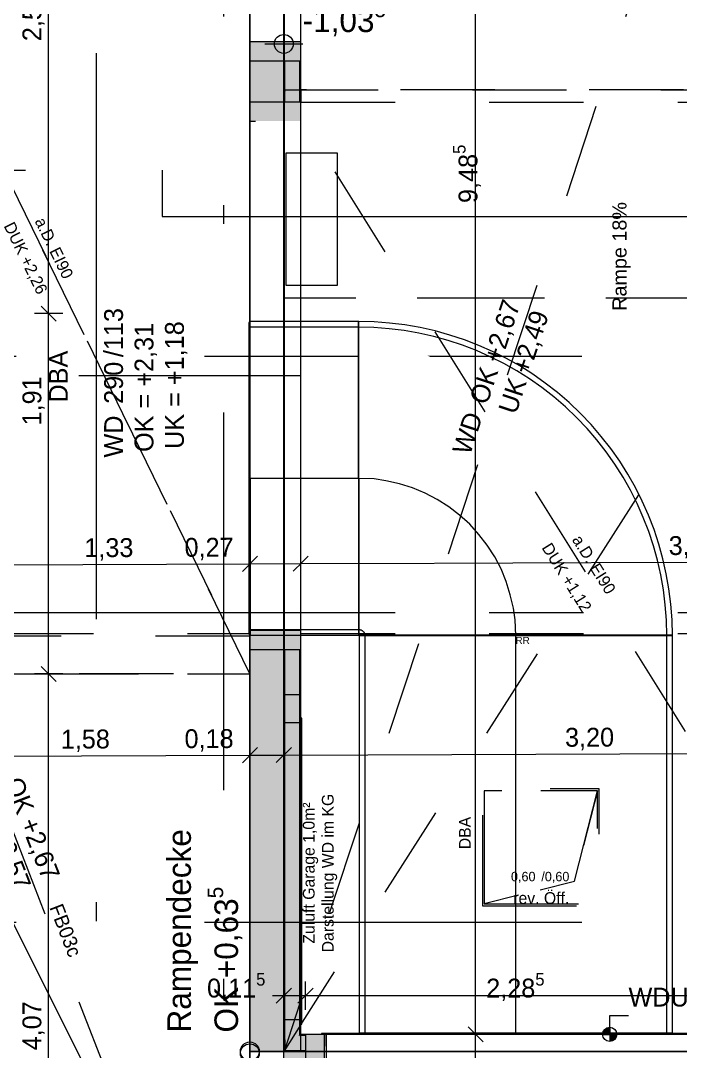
# Model space of a CAD drawing. Header units: metres. Extents: x -3.9 to 83, y -38 to 6.2.
# Drawn here: x 13.92 to 17.42, y -12.69 to -7.22 of the extents above; entities that cross this region are included whole.
import ezdxf

# ---------------------------------------------------------------- set-up
doc = ezdxf.new("R2010")
doc.units = ezdxf.units.M
doc.header["$MEASUREMENT"] = 0
doc.set_wipeout_variables(frame=1)
for name, pattern in [('Achse', [0.004, 0.002, -0.001, 0, -0.001]), ('Schnittlinie', [0.006, 0.003, -0.0015, 0, -0.0015]), ('Untersicht', [0.001, 0.0005, -0.0005]), ('Untersicht 1_1', [0.075, 0.025, -0.05]), ('Wipeout_Contour', [1, 0, -1])]:
    doc.linetypes.add(name, pattern=pattern)
for name, color, linetype in [('0._EG PP_2_000 Achsraster', 7, 'Continuous'), ('0._EG PP_2_110 Wand Aussen', 7, 'Continuous'), ('0._EG PP_2_210 Decke', 7, 'Continuous'), ('0._EG PP_2_220 Bodenaufbau', 7, 'Continuous'), ('0._EG PP_2_230 Decke abgehaengt', 7, 'Continuous'), ('0._EG PP_2_240 Unterdämmung', 7, 'Continuous'), ('0._EG PP_2_270 Deckendurchbruchsymbol', 7, 'Continuous'), ('0._EG PP_2_420 Rampe', 7, 'Continuous'), ('0._EG PP_2_520 Fixeinbauten', 7, 'Continuous'), ('0._EG PP_2_611 Entwässerung', 7, 'Continuous'), ('0._EG PP_2_851 Marker Schnitt', 7, 'Continuous'), ('0._EG PP_2_915 Allgemein Beschriftung.x', 7, 'Continuous'), ('0._EG PP_2_950 Polierplan Bemaßung', 7, 'Continuous'), ('0._EG PP_2_970 Brandschutz', 7, 'Continuous')]:
    doc.layers.add(name, color=color, linetype=linetype)
doc.styles.add('ERSTELLTER_STIL_2', font='')
doc.styles.add('ERSTELLTER_STIL_6', font='arial.ttf')
doc.styles.get('ERSTELLTER_STIL_2').set_extended_font_data('Eurostile')

msp = doc.modelspace()

# ---------------------------------------------------------------- hatches: boundary and pattern name
at = {"layer": '0._EG PP_2_950 Polierplan Bemaßung', "linetype": 'Continuous', "lineweight": 13, "true_color": 0xff6400}
for points in [[(17.0483, -12.595), (17.0483, -12.5575), (17.034, -12.5604), (17.0218, -12.5685), (17.0137, -12.5806), (17.0108, -12.595)], [(17.0483, -12.595), (17.0483, -12.6325), (17.0627, -12.6296), (17.0749, -12.6215), (17.083, -12.6094), (17.0858, -12.595)]]:
    msp.add_hatch(color=30, dxfattribs=at).paths.add_polyline_path(points)

# ---------------------------------------------------------------- linework, layer by layer
at = {"layer": '0._EG PP_2_000 Achsraster', "color": 5, "linetype": 'Achse', "lineweight": 0, "ltscale": 1000}
msp.add_line((15, 3), (15, -36), dxfattribs=at)
at = {"layer": '0._EG PP_2_110 Wand Aussen', "color": 16, "linetype": 'Continuous', "lineweight": 13, "ltscale": 1000, "true_color": 0x7e0000, "flags": 128}
for points in [[(15.14, -6.385), (15.14, -7.435)], [(15.14, -7.655), (15.14, -10.555)]]:
    msp.add_lwpolyline(points, dxfattribs=at)
at = {"layer": '0._EG PP_2_110 Wand Aussen', "color": 7, "linetype": 'Continuous', "lineweight": 18, "ltscale": 1000, "flags": 128}
for points in [[(15.14, -7.435), (15.14, -7.655)], [(15.14, -10.555), (15.14, -12.685)], [(15.14, -12.685), (15.14, -12.865)]]:
    msp.add_lwpolyline(points, dxfattribs=at)
at = {"layer": '0._EG PP_2_210 Decke', "color": 7, "linetype": 'Continuous', "lineweight": 13, "ltscale": 1000, "true_color": 0xf4f4f4, "flags": 128}
msp.add_lwpolyline([(0.1444, -3.915), (0.1845, -14.87), (15.32, -14.87), (15.32, -6.225), (10.905, -6.225), (10.905, -6.065), (8.925, -6.065), (8.925, -4.045), (8.745, -4.045), (8.745, -3.915), (5.625, -3.915), (0.8144, -3.915)], close=True, dxfattribs=at)
at = {"layer": '0._EG PP_2_220 Bodenaufbau', "color": 7, "linetype": 'Continuous', "lineweight": 13, "ltscale": 1000, "true_color": 0xf4f4f4, "flags": 128}
msp.add_lwpolyline([(6.835, -8.775), (8.54, -8.775), (8.54, -7.555), (8.34, -7.555), (8.34, -7.435), (12.805, -7.435), (12.805, -8.775), (13.56, -8.775), (13.56, -14.755), (15.14, -14.755), (15.14, -3.11), (13.385, -3.11), (13.385, -6.225), (10.905, -6.225), (10.905, -6.045), (8.975, -6.045), (8.975, -6.225), (6.835, -6.225)], close=True, dxfattribs=at)
at = {"layer": '0._EG PP_2_230 Decke abgehaengt', "color": 8, "linetype": 'Untersicht', "lineweight": 13, "ltscale": 1000}
msp.add_line((12.96, -6.225), (15.14, -10.685), dxfattribs=at)
at = {"layer": '0._EG PP_2_230 Decke abgehaengt', "color": 8, "linetype": 'Untersicht', "lineweight": 13, "ltscale": 1000, "flags": 128}
for points in [[(12.96, -8.775), (13.81, -8.775), (13.81, -10.685), (15.14, -10.685), (15.14, -6.125), (13.635, -6.125), (13.635, -6.225), (12.96, -6.225)], [(13.56, -14.7), (15.14, -14.7), (15.14, -10.685), (13.56, -10.685)], [(16.3729, -11.9138), (16.9929, -11.9138), (16.9929, -11.2938), (16.3729, -11.2938)], [(16.3829, -11.9038), (16.9829, -11.9038), (16.9829, -11.3038), (16.3829, -11.3038)]]:
    msp.add_lwpolyline(points, close=True, dxfattribs=at)
for points in [[(15.14, -10.485), (13.81, -10.485)], [(15.14, -10.51), (15.14, -10.485)], [(15.14, -10.535), (15.14, -10.51)], [(15.14, -10.585), (15.14, -10.535)], [(15.14, -10.685), (15.14, -10.585)], [(13.81, -10.685), (15.14, -10.685)]]:
    msp.add_lwpolyline(points, dxfattribs=at)
at = {"layer": '0._EG PP_2_240 Unterdämmung', "color": 30, "linetype": 'Untersicht', "lineweight": 13, "ltscale": 1000, "true_color": 0xff6400, "flags": 128}
msp.add_lwpolyline([(15.535, -12.865), (17.619, -12.865), (17.619, -12.595), (15.535, -12.595)], close=True, dxfattribs=at)
at = {"layer": '0._EG PP_2_270 Deckendurchbruchsymbol', "color": 7, "linetype": 'Untersicht', "lineweight": 13, "ltscale": 1000, "flags": 128}
for points in [[(16.8617, -11.7826), (16.9829, -11.3038), (16.3829, -11.3038), (16.3829, -11.9038)], [(16.3829, -11.9038), (16.9829, -11.9038), (16.9829, -11.3038), (16.8617, -11.7826)]]:
    msp.add_lwpolyline(points, close=True, dxfattribs=at)
at = {"layer": '0._EG PP_2_420 Rampe', "color": 8, "linetype": 'Continuous', "lineweight": 13, "ltscale": 1000, "flags": 128}
msp.add_lwpolyline([(14.4762, -20.4274), (15.14, -17.3627), (15.14, -12.685)], dxfattribs=at)
at = {"layer": '0._EG PP_2_520 Fixeinbauten', "color": 7, "linetype": 'Continuous', "lineweight": 13, "ltscale": 1000, "flags": 128}
for points in [[(15.14, -8.8228), (15.135, -8.8228), (15.135, -10.4748), (15.14, -10.4748)], [(17.634, -12.592), (17.634, -12.59), (15.52, -12.59), (15.52, -12.592)], [(15.545, -13.065), (17.609, -13.065), (17.609, -12.592), (15.545, -12.592)]]:
    msp.add_lwpolyline(points, close=True, dxfattribs=at)
at = {"layer": '0._EG PP_2_611 Entwässerung', "color": 171, "linetype": 'Untersicht', "lineweight": 13, "ltscale": 1000, "true_color": 0x6c6cff, "flags": 128}
for points in [[(13.81, -10.36), (15.14, -10.36)], [(15.14, -10.47), (15.14, -10.36)], [(13.81, -10.47), (15.14, -10.47)]]:
    msp.add_lwpolyline(points, dxfattribs=at)
at = {"layer": '0._EG PP_2_851 Marker Schnitt', "color": 7, "linetype": 'Schnittlinie', "lineweight": 13, "ltscale": 1000}
for p, q in [((14.325, 4.805), (14.325, -35.645)), ((-2.85, -8.015), (14.6743, -8.015)), ((14.6743, -8.015), (14.6743, -8.2598))]:
    msp.add_line(p, q, dxfattribs=at)
at = {"layer": '0._EG PP_2_950 Polierplan Bemaßung', "color": 8, "linetype": 'Untersicht', "lineweight": 13, "ltscale": 1000}
msp.add_line((15.14, -10.685), (12.96, -6.225), dxfattribs=at)
at = {"layer": '0._EG PP_2_950 Polierplan Bemaßung', "color": 6, "linetype": 'Continuous', "lineweight": 13, "ltscale": 1000, "true_color": 0xfb02fe}
for p, q in [((14.0725, -8.775), (14.0725, -6.225)), ((14.0325, -8.735), (14.1125, -8.815)), ((14.1475, -8.775), (13.9975, -8.775)), ((14.0725, -10.685), (14.0725, -8.775)), ((15.1403, -10.1763), (15.1397, -10.0263)), ((13.8098, -10.1062), (15.14, -10.1013)), ((15.1798, -10.0612), (15.1001, -10.1415)), ((14.0325, -10.645), (14.1125, -10.725)), ((14.1475, -10.685), (13.9975, -10.685)), ((14.0725, -14.755), (14.0725, -10.685)), ((16.2972, -12.555), (16.3772, -12.635)), ((16.4122, -12.595), (16.2622, -12.595)), ((16.3372, -13.065), (16.3372, -12.595))]:
    msp.add_line(p, q, dxfattribs=at)
at = {"layer": '0._EG PP_2_950 Polierplan Bemaßung', "color": 7, "linetype": 'Continuous', "lineweight": 13, "ltscale": 1000}
for p, q in [((15.14, -9.105), (14.2323, -9.105)), ((15.14, -12.785), (15.14, -12.585)), ((15.14, -12.595), (15.14, -12.795))]:
    msp.add_line(p, q, dxfattribs=at)
at = {"layer": '0._EG PP_2_950 Polierplan Bemaßung', "color": 30, "linetype": 'Untersicht', "lineweight": 13, "ltscale": 1000, "true_color": 0xff6400}
msp.add_line((15.14, -14.755), (13.56, -10.685), dxfattribs=at)
at = {"layer": '0._EG PP_2_950 Polierplan Bemaßung', "color": 76, "linetype": 'Continuous', "lineweight": 13, "ltscale": 1000, "true_color": 0x3f7f02}
for p, q in [((15.1799, -11.0751), (15.1002, -11.1554)), ((15.1403, -11.1903), (15.1398, -11.0403)), ((13.5601, -11.1211), (15.14, -11.1153))]:
    msp.add_line(p, q, dxfattribs=at)
at = {"layer": '0._EG PP_2_950 Polierplan Bemaßung', "color": 30, "linetype": 'Continuous', "lineweight": 13, "ltscale": 1000, "true_color": 0xff6400}
for p, q in [((17.0483, -12.595), (17.0483, -12.495)), ((17.0483, -12.495), (17.1483, -12.495)), ((17.0483, -12.5575), (17.0483, -12.6325)), ((17.0108, -12.595), (17.0858, -12.595))]:
    msp.add_line(p, q, dxfattribs=at)
msp.add_circle((17.0483, -12.595), 0.0375, dxfattribs=at)
at = {"layer": '0._EG PP_2_950 Polierplan Bemaßung', "color": 7, "linetype": 'Continuous', "lineweight": 13, "ltscale": 1000}
for centre in [(15.14, -12.685), (15.14, -12.695)]:
    msp.add_circle(centre, 0.05, dxfattribs=at)
at = {"layer": '0._EG PP_2_970 Brandschutz', "color": 8, "linetype": 'Untersicht 1_1', "lineweight": 13, "ltscale": 1000}
for p, q in [((15.1403, -8.8478), (15.1417, -10.4498)), ((15.719, -10.4803), (15.719, -12.5903)), ((17.351, -10.4813), (15.749, -10.4813)), ((16.55, -12.5903), (16.55, -10.4803)), ((17.381, -12.5903), (17.381, -10.4803)), ((17.351, -12.5893), (15.749, -12.5893))]:
    msp.add_line(p, q, dxfattribs=at)
at = {"layer": '0._EG PP_2_970 Brandschutz', "color": 8, "linetype": 'Untersicht 1_1', "lineweight": 13, "ltscale": 1000, "flags": 128}
msp.add_lwpolyline([(15.749, -12.5893), (15.719, -12.5893), (15.719, -12.5903), (17.381, -12.5903), (17.381, -12.5893), (17.351, -12.5893), (17.351, -10.4813), (17.381, -10.4813), (17.381, -10.4803), (15.719, -10.4803), (15.719, -10.4813), (15.749, -10.4813)], close=True, dxfattribs=at)

# ---------------------------------------------------------------- texts
at = {"layer": '0._EG PP_2_270 Deckendurchbruchsymbol', "color": 1, "linetype": 'Continuous', "lineweight": 0, "insert": (16.6826, -11.7981), "char_height": 0.05, "attachment_point": 8, "style": 'ERSTELLTER_STIL_2'}
msp.add_mtext('\\A1;{\\pqc;\\pt0;\\fEurostile|b0|i0|c0|p0;\\W1.000000; 0,60\\fEurostile|b0|i0|c0|p0;\\W1.000000;\\A1{\\H.66x;\\S^  ;}\\fEurostile|b0|i0|c0|p0;\\W1.000000; /0,60\\fEurostile|b0|i0|c0|p0;\\W1.000000;\\A1{\\H.66x;\\S^  ;}\\fEurostile|b0|i0|c0|p0;\\W1.000000;\\fEurostile|b0|i0|c0|p0;\\W1.000000;\\A1{\\H.66x;\\S^  ;}}', dxfattribs=at)
at = {"layer": '0._EG PP_2_915 Allgemein Beschriftung.x', "color": 7, "linetype": 'Continuous', "lineweight": 13, "insert": (17.1603, -8.7604), "char_height": 0.075, "attachment_point": 7, "rotation": 90, "style": 'ERSTELLTER_STIL_6'}
msp.add_mtext('\\A1;{\\pql;\\fHelvetica|b0|i0|c0|p0;\\W1.000000;Rampe 18%}', dxfattribs=at)
at = {"layer": '0._EG PP_2_915 Allgemein Beschriftung.x', "color": 16, "linetype": 'Continuous', "lineweight": 13, "true_color": 0x7e0000, "insert": (16.3115, -11.6138), "char_height": 0.0625, "attachment_point": 7, "rotation": 90, "style": 'ERSTELLTER_STIL_2'}
msp.add_mtext('\\A1;{\\pql;\\fEurostile|b0|i0|c0|p0;\\W1.000000;DBA}', dxfattribs=at)
at = {"layer": '0._EG PP_2_915 Allgemein Beschriftung.x', "color": 30, "linetype": 'Continuous', "lineweight": 13, "true_color": 0xff6400, "insert": (14.0747, -11.9223), "char_height": 0.075, "attachment_point": 7, "rotation": 291.2165, "style": 'ERSTELLTER_STIL_2'}
msp.add_mtext('\\A1;{\\pql;\\fEurostile|b0|i0|c0|p0;\\W1.000000;FB03c}', dxfattribs=at)
at = {"layer": '0._EG PP_2_950 Polierplan Bemaßung', "color": 6, "linetype": 'Continuous', "lineweight": 13, "true_color": 0xfb02fe, "char_height": 0.1, "width": 0.306373, "attachment_point": 7, "style": 'ERSTELLTER_STIL_2'}
for s, insert, rotation in [('\\A1;{\\pql;\\fEurostile|b0|i0|c0|p0;\\W1.000000;2,55}', (14.0525, -7.3314), 90), ('\\A1;{\\pql;\\fEurostile|b0|i0|c0|p0;\\W1.000000;1,91}', (14.0525, -9.3679), 90), ('\\A1;{\\pql;\\fEurostile|b0|i0|c0|p0;\\W1.000000;1,33}', (14.2622, -10.0845), 0.2101), ('\\A1;{\\pql;\\fEurostile|b0|i0|c0|p0;\\W1.000000;0,27}', (14.7936, -10.0826), 0.2101), ('\\A1;{\\pql;\\fEurostile|b0|i0|c0|p0;\\W1.000000;4,07}', (14.0525, -12.6797), 90)]:
    msp.add_mtext(s, dxfattribs=dict(at, insert=insert, rotation=rotation))
at = {"layer": '0._EG PP_2_950 Polierplan Bemaßung', "color": 6, "linetype": 'Continuous', "lineweight": 13, "true_color": 0xfb02fe, "insert": (16.3761, -8.1892), "char_height": 0.1, "attachment_point": 7, "rotation": 90, "style": 'ERSTELLTER_STIL_2'}
msp.add_mtext('\\A1;{\\pql;\\fEurostile|b0|i0|c0|p0;\\W1.000000;9,48\\fEurostile|b0|i0|c0|p0;\\W1.000000;\\A1{\\H.66x;\\S5^  ;}}', dxfattribs=at)
at = {"layer": '0._EG PP_2_950 Polierplan Bemaßung', "color": 7, "linetype": 'Continuous', "lineweight": 13, "style": 'ERSTELLTER_STIL_2'}
for s, insert, char_height, attachment_point, rotation, line_spacing_factor in [('\\A1;{\\pql;\\fEurostile|b0|i0|c0|p0;\\W1.000000;\\fEurostile|b0|i0|c0|p0;\\W1.000000;\\fEurostile|b0|i0|c0|p0;\\W1.000000;\\fEurostile|b0|i0|c0|p0;\\W1.000000;\\A1{\\H.66x;\\S^  ;}\\fEurostile|b0|i0|c0|p0;\\W1.000000;\\fEurostile|b0|i0|c0|p0;\\W1.000000;\\P\\pql;\\fEurostile|b0|i0|c0|p0;\\W1.000000;DUK \\fEurostile|b0|i0|c0|p0;\\W1.000000;+\\fEurostile|b0|i0|c0|p0;\\W1.000000;2,26\\fEurostile|b0|i0|c0|p0;\\W1.000000;\\A1{\\H.66x;\\S^  ;}\\fEurostile|b0|i0|c0|p0;\\W1.000000;\\fEurostile|b0|i0|c0|p0;\\W1.000000;}', (13.9467, -8.2542), 0.0625, 4, 296.0489, 1.264547), ('\\A1;{\\pqc;\\fEurostile|b0|i0|c0|p0;\\W1.000000;WD\\fEurostile|b0|i0|c0|p0;\\W1.000000;\\A1{\\H.66x;\\S^  ;}\\fEurostile|b0|i0|c0|p0;\\W1.000000; 290\\fEurostile|b0|i0|c0|p0;\\W1.000000;\\A1{\\H.66x;\\S^  ;}\\fEurostile|b0|i0|c0|p0;\\W1.000000;/113\\fEurostile|b0|i0|c0|p0;\\W1.000000;\\A1{\\H.66x;\\S^  ;}\\fEurostile|b0|i0|c0|p0;\\W1.000000;\\fEurostile|b0|i0|c0|p0;\\W1.000000;\\A1{\\H.66x;\\S^  ;}\\fEurostile|b0|i0|c0|p0;\\W1.000000;\\A1{\\H.66x;\\S^  ;}\\P\\pqc;\\fEurostile|b0|i0|c0|p0;\\W1.000000;OK = +2,31\\fEurostile|b0|i0|c0|p0;\\W1.000000;\\A1{\\H.66x;\\S^  ;}\\fEurostile|b0|i0|c0|p0;\\W1.000000;\\fEurostile|b0|i0|c0|p0;\\W1.000000;\\A1{\\H.66x;\\S^  ;}\\fEurostile|b0|i0|c0|p0;\\W1.000000;\\fEurostile|b0|i0|c0|p0;\\W1.000000;\\A1{\\H.66x;\\S^  ;}\\fEurostile|b0|i0|c0|p0;\\W1.000000;\\fEurostile|b0|i0|c0|p0;\\W1.000000;\\A1{\\H.66x;\\S^  ;}\\fEurostile|b0|i0|c0|p0;\\W1.000000;\\A1{\\H.66x;\\S^  ;}\\P\\pqc;\\fEurostile|b0|i0|c0|p0;\\W1.000000;UK = +1,18\\fEurostile|b0|i0|c0|p0;\\W1.000000;\\A1{\\H.66x;\\S^  ;}\\fEurostile|b0|i0|c0|p0;\\W1.000000;\\fEurostile|b0|i0|c0|p0;\\W1.000000;\\A1{\\H.66x;\\S^  ;}\\fEurostile|b0|i0|c0|p0;\\W1.000000;\\fEurostile|b0|i0|c0|p0;\\W1.000000;\\A1{\\H.66x;\\S^  ;}\\fEurostile|b0|i0|c0|p0;\\W1.000000;\\fEurostile|b0|i0|c0|p0;\\W1.000000;\\A1{\\H.66x;\\S^  ;}}', (14.5931, -9.105), 0.1, 5, 90, 0.968384)]:
    msp.add_mtext(s, dxfattribs=dict(at, insert=insert, char_height=char_height, attachment_point=attachment_point, rotation=rotation, line_spacing_factor=line_spacing_factor))
for s, insert, char_height, attachment_point, rotation in [('\\A1;{\\pql;\\fEurostile|b0|i0|c0|p0;\\W1.000000;a.D. EI90}', (13.9966, -8.285), 0.0625, 7, 296.0489), ('\\A1;{\\pql;\\pt0;\\fEurostile|b0|i0|c0|p0;\\W1.000000;DBA\\fEurostile|b0|i0|c0|p0;\\W1.000000;\\A1{\\H.66x;\\S^  ;}\\fEurostile|b0|i0|c0|p0;\\W1.000000;\\fEurostile|b0|i0|c0|p0;\\W1.000000;\\A1{\\H.66x;\\S^  ;}}', (14.1385, -9.2465), 0.1, 4, 90), ('\\A1;{\\pql;\\fEurostile|b0|i0|c0|p0;\\W1.000000;OK +0,63\\fEurostile|b0|i0|c0|p0;\\W1.000000;\\A1{\\H.66x;\\S5^  ;}}', (15.1137, -12.585), 0.125, 7, 90)]:
    msp.add_mtext(s, dxfattribs=dict(at, insert=insert, char_height=char_height, attachment_point=attachment_point, rotation=rotation))
at = {"layer": '0._EG PP_2_950 Polierplan Bemaßung', "color": 76, "linetype": 'Continuous', "lineweight": 13, "true_color": 0x3f7f02, "char_height": 0.1, "width": 0.306373, "attachment_point": 7, "rotation": 0.2101, "style": 'ERSTELLTER_STIL_2'}
for s, insert in [('\\A1;{\\pql;\\fEurostile|b0|i0|c0|p0;\\W1.000000;1,58}', (14.1374, -11.099)), ('\\A1;{\\pql;\\fEurostile|b0|i0|c0|p0;\\W1.000000;0,18}', (14.7936, -11.0966)), ('\\A1;{\\pql;\\fEurostile|b0|i0|c0|p0;\\W1.000000;3,20}', (16.8117, -11.0892))]:
    msp.add_mtext(s, dxfattribs=dict(at, insert=insert))
at = {"layer": '0._EG PP_2_950 Polierplan Bemaßung', "color": 30, "linetype": 'Continuous', "lineweight": 13, "true_color": 0xff6400, "insert": (13.7943, -11.2731), "char_height": 0.1, "attachment_point": 4, "rotation": 291.2165, "line_spacing_factor": 0.968161, "style": 'ERSTELLTER_STIL_2'}
msp.add_mtext('\\A1;{\\pql;\\fEurostile|b0|i0|c0|p0;\\W1.000000;OK \\fEurostile|b0|i0|c0|p0;\\W1.000000;+\\fEurostile|b0|i0|c0|p0;\\W1.000000;2,67\\fEurostile|b0|i0|c0|p0;\\W1.000000;\\A1{\\H.66x;\\S^  ;}\\fEurostile|b0|i0|c0|p0;\\W1.000000;\\fEurostile|b0|i0|c0|p0;\\W1.000000;\\P\\pql;\\fEurostile|b0|i0|c0|p0;\\W1.000000;UK \\fEurostile|b0|i0|c0|p0;\\W1.000000;+\\fEurostile|b0|i0|c0|p0;\\W1.000000;2,57\\fEurostile|b0|i0|c0|p0;\\W1.000000;\\A1{\\H.66x;\\S^  ;}\\fEurostile|b0|i0|c0|p0;\\W1.000000;\\fEurostile|b0|i0|c0|p0;\\W1.000000;}', dxfattribs=at)
at = {"layer": '0._EG PP_2_950 Polierplan Bemaßung', "color": 7, "linetype": 'Continuous', "lineweight": 13, "insert": (14.865, -12.585), "char_height": 0.125, "width": 1.102021, "attachment_point": 7, "rotation": 90, "style": 'ERSTELLTER_STIL_2'}
msp.add_mtext('\\A1;{\\pql;\\fEurostile|b0|i0|c0|p0;\\W1.000000;Rampendecke}', dxfattribs=at)
at = {"layer": '0._EG PP_2_950 Polierplan Bemaßung', "color": 7, "linetype": 'Continuous', "lineweight": 13, "insert": (16.537, -11.9045), "char_height": 0.0625, "attachment_point": 7, "style": 'ERSTELLTER_STIL_2'}
msp.add_mtext('\\A1;{\\pql;\\fEurostile|b0|i0|c0|p0;\\W1.000000;rev. Öff.}', dxfattribs=at)
at = {"layer": '0._EG PP_2_950 Polierplan Bemaßung', "color": 76, "linetype": 'Continuous', "lineweight": 13, "true_color": 0x3f7f02, "char_height": 0.1, "attachment_point": 7, "style": 'ERSTELLTER_STIL_2'}
for s, insert in [('\\A1;{\\pql;\\fEurostile|b0|i0|c0|p0;\\W1.000000;0,11\\fEurostile|b0|i0|c0|p0;\\W1.000000;\\A1{\\H.66x;\\S5^  ;}}', (14.9129, -12.4287)), ('\\A1;{\\pql;\\fEurostile|b0|i0|c0|p0;\\W1.000000;2,28\\fEurostile|b0|i0|c0|p0;\\W1.000000;\\A1{\\H.66x;\\S5^  ;}}', (16.3935, -12.4287))]:
    msp.add_mtext(s, dxfattribs=dict(at, insert=insert))
at = {"layer": '0._EG PP_2_950 Polierplan Bemaßung', "color": 30, "linetype": 'Continuous', "lineweight": 13, "true_color": 0xff6400, "insert": (17.1483, -12.466), "char_height": 0.1, "attachment_point": 7, "style": 'ERSTELLTER_STIL_2'}
msp.add_mtext('\\A1;{\\pql;\\fEurostile|b0|i0|c0|p0;\\W1.000000;WD\\fEurostile|b0|i0|c0|p0;\\W1.000000;UK \\fEurostile|b0|i0|c0|p0;\\W1.000000;0,33}', dxfattribs=at)

# ---------------------------------------------------------------- wipeouts: each hides what was drawn before it
at = {"color": 254, "linetype": 'Wipeout_Contour', "lineweight": 0, "ltscale": 71.587741}
msp.add_wipeout([(15.41, -12.685), (15.41, -3.11), (15.405, -3.11), (15.405, -12.685)], dxfattribs=at).dxf.layer = '0._EG PP_2_110 Wand Aussen'

# ---------------------------------------------------------------- next in the draw order: hatches: boundary and pattern name
at = {"layer": '0._EG PP_2_240 Unterdämmung', "linetype": 'Continuous', "lineweight": 13, "true_color": 0xff6400}
msp.add_hatch(color=30, dxfattribs=at).paths.add_polyline_path([(15.435, -12.865), (15.535, -12.865), (15.535, -12.595), (15.435, -12.595)])

# ---------------------------------------------------------------- next in the draw order: linework, layer by layer
at = {"layer": '0._EG PP_2_110 Wand Aussen', "color": 16, "linetype": 'Continuous', "lineweight": 13, "ltscale": 1000, "true_color": 0x7e0000, "flags": 128}
msp.add_lwpolyline([(17.719, -12.685), (15.435, -12.685)], dxfattribs=at)
at = {"layer": '0._EG PP_2_110 Wand Aussen', "color": 7, "linetype": 'Continuous', "lineweight": 18, "ltscale": 1000, "flags": 128}
msp.add_lwpolyline([(15.435, -12.685), (15.435, -12.865)], dxfattribs=at)
at = {"layer": '0._EG PP_2_240 Unterdämmung', "color": 30, "linetype": 'Untersicht', "lineweight": 13, "ltscale": 1000, "true_color": 0xff6400, "flags": 128}
msp.add_lwpolyline([(15.435, -12.865), (15.535, -12.865), (15.535, -12.595), (15.435, -12.595)], close=True, dxfattribs=at)
at = {"layer": '0._EG PP_2_240 Unterdämmung', "color": 16, "linetype": 'Continuous', "lineweight": 13, "ltscale": 1000, "true_color": 0x7e0000, "flags": 128}
for points in [[(17.719, -12.595), (15.435, -12.595)], [(15.435, -12.685), (17.719, -12.685)]]:
    msp.add_lwpolyline(points, dxfattribs=at)
at = {"layer": '0._EG PP_2_240 Unterdämmung', "color": 7, "linetype": 'Continuous', "lineweight": 13, "ltscale": 1000, "flags": 128}
for points in [[(15.435, -12.595), (15.435, -12.6)], [(15.435, -12.6), (15.435, -12.68)], [(15.435, -12.68), (15.435, -12.685)]]:
    msp.add_lwpolyline(points, dxfattribs=at)
at = {"layer": '0._EG PP_2_950 Polierplan Bemaßung', "color": 76, "linetype": 'Continuous', "lineweight": 13, "ltscale": 1000, "true_color": 0x3f7f02}
for p, q in [((15.435, -12.4647), (15.435, -12.3147)), ((15.435, -12.3897), (17.719, -12.3897))]:
    msp.add_line(p, q, dxfattribs=at)

# ---------------------------------------------------------------- next in the draw order: wipeouts: each hides what was drawn before it
at = {"color": 254, "linetype": 'Wipeout_Contour', "lineweight": 0, "ltscale": 71.291661}
msp.add_wipeout([(15.32, -3.11), (15.32, -12.685), (15.325, -12.685), (15.325, -3.11)], dxfattribs=at).dxf.layer = '0._EG PP_2_110 Wand Aussen'

# ---------------------------------------------------------------- next in the draw order: wipeouts: each hides what was drawn before it
at = {"color": 254, "linetype": 'Wipeout_Contour', "lineweight": 0, "ltscale": 71.441081}
msp.add_wipeout([(15.405, -12.685), (15.405, -3.11), (15.325, -3.11), (15.325, -12.685)], dxfattribs=at).dxf.layer = '0._EG PP_2_110 Wand Aussen'

# ---------------------------------------------------------------- next in the draw order: hatches: boundary and pattern name
at = {"layer": '0._EG PP_2_110 Wand Aussen', "linetype": 'Continuous', "lineweight": 13, "true_color": 0x3f7f02}
for points in [[(15.14, -7.655), (15.32, -7.655), (15.32, -7.435), (15.14, -7.435)], [(15.14, -12.685), (15.32, -12.625), (15.32, -10.555), (15.14, -10.555)], [(15.155, -12.68), (15.32, -12.68), (15.32, -12.625)], [(15.14, -12.685), (15.32, -12.685), (15.32, -12.68), (15.155, -12.68)], [(15.32, -12.685), (15.32, -12.865), (15.435, -12.865), (15.435, -12.685)]]:
    msp.add_hatch(color=76, dxfattribs=at).paths.add_polyline_path(points)
at = {"layer": '0._EG PP_2_110 Wand Aussen', "linetype": 'Continuous', "lineweight": 0, "true_color": 0x373737}
for points in [[(15.325, -7.435), (15.32, -7.435), (15.32, -7.655), (15.325, -7.655)], [(15.32, -12.625), (15.325, -12.6233), (15.325, -10.555), (15.32, -10.555)], [(15.32, -12.625), (15.32, -12.68), (15.325, -12.68), (15.325, -12.6233)], [(15.32, -12.68), (15.32, -12.685), (15.325, -12.685), (15.325, -12.68)]]:
    msp.add_hatch(color=250, dxfattribs=at).paths.add_polyline_path(points)
at = {"layer": '0._EG PP_2_110 Wand Aussen', "linetype": 'Continuous', "lineweight": 13, "true_color": 0xff6400}
for points in [[(15.325, -7.655), (15.405, -7.655), (15.405, -7.435), (15.325, -7.435)], [(15.325, -12.6), (15.395, -12.6), (15.405, -12.5967), (15.405, -10.555), (15.325, -10.555)], [(15.325, -12.6233), (15.325, -12.68), (15.405, -12.68), (15.405, -12.6), (15.395, -12.6)], [(15.325, -12.6233), (15.395, -12.6), (15.325, -12.6)], [(15.395, -12.6), (15.405, -12.6), (15.405, -12.5967)]]:
    msp.add_hatch(color=30, dxfattribs=at).paths.add_polyline_path(points)
at = {"layer": '0._EG PP_2_240 Unterdämmung', "linetype": 'Continuous', "lineweight": 13, "true_color": 0xff6400}
for points in [[(15.41, -7.435), (15.41, -7.335), (15.14, -7.335), (15.14, -7.435)], [(15.41, -7.755), (15.41, -7.655), (15.14, -7.655), (15.14, -7.755)], [(15.41, -10.555), (15.41, -10.455), (15.14, -10.455), (15.14, -10.555)], [(15.405, -12.6), (15.405, -12.68), (15.435, -12.68), (15.435, -12.6)]]:
    msp.add_hatch(color=30, dxfattribs=at).paths.add_polyline_path(points)
at = {"layer": '0._EG PP_2_240 Unterdämmung', "linetype": 'Continuous', "lineweight": 0, "true_color": 0x373737}
msp.add_hatch(color=250, dxfattribs=at).paths.add_polyline_path([(15.325, -12.68), (15.325, -12.685), (15.435, -12.685), (15.435, -12.68)])

# ---------------------------------------------------------------- next in the draw order: linework, layer by layer
at = {"layer": '0._EG PP_2_000 Achsraster', "color": 5, "linetype": 'Achse', "lineweight": 0, "ltscale": 1000}
for p, q in [((-1.5, -9), (21, -9)), ((-1.5, -12), (21, -12))]:
    msp.add_line(p, q, dxfattribs=at)
at = {"layer": '0._EG PP_2_110 Wand Aussen', "color": 7, "linetype": 'Continuous', "lineweight": 18, "ltscale": 1000}
for p, q in [((15.32, -7.655), (15.32, -7.435)), ((15.32, -12.625), (15.32, -10.555))]:
    msp.add_line(p, q, dxfattribs=at)
at = {"layer": '0._EG PP_2_110 Wand Aussen', "color": 7, "linetype": 'Continuous', "lineweight": 13, "ltscale": 1000}
for p, q in [((15.325, -7.655), (15.325, -7.435)), ((15.405, -7.655), (15.405, -7.435)), ((15.325, -12.6233), (15.325, -10.555)), ((15.405, -12.5967), (15.405, -10.555))]:
    msp.add_line(p, q, dxfattribs=at)
at = {"layer": '0._EG PP_2_110 Wand Aussen', "color": 7, "linetype": 'Continuous', "lineweight": 18, "ltscale": 1000, "flags": 128}
for points in [[(15.32, -4.505), (15.32, -10.795)], [(15.41, -10.795), (15.41, -4.505)], [(15.14, -7.435), (15.32, -7.435)], [(15.32, -7.655), (15.14, -7.655)], [(15.14, -10.555), (15.32, -10.555)], [(15.32, -10.795), (15.32, -12.685)], [(15.41, -12.685), (15.41, -10.795)], [(15.435, -12.685), (15.14, -12.685)], [(15.32, -12.685), (15.325, -12.685), (15.405, -12.685), (15.41, -12.685)]]:
    msp.add_lwpolyline(points, dxfattribs=at)
at = {"layer": '0._EG PP_2_110 Wand Aussen', "color": 16, "linetype": 'Continuous', "lineweight": 13, "ltscale": 1000, "true_color": 0x7e0000, "flags": 128}
for points in [[(15.41, -7.435), (15.41, -6.385)], [(15.41, -10.555), (15.41, -7.655)]]:
    msp.add_lwpolyline(points, dxfattribs=at)
at = {"layer": '0._EG PP_2_110 Wand Aussen', "color": 7, "linetype": 'Continuous', "lineweight": 13, "ltscale": 1000, "flags": 128}
for points in [[(15.32, -7.435), (15.325, -7.435)], [(15.325, -7.435), (15.405, -7.435)], [(15.405, -7.435), (15.41, -7.435)], [(15.41, -7.655), (15.41, -7.435)], [(15.325, -7.655), (15.32, -7.655)], [(15.405, -7.655), (15.325, -7.655)], [(15.41, -7.655), (15.405, -7.655)], [(15.32, -10.555), (15.325, -10.555)], [(15.325, -10.555), (15.405, -10.555)], [(15.405, -10.555), (15.41, -10.555)], [(15.41, -12.595), (15.41, -10.555)]]:
    msp.add_lwpolyline(points, dxfattribs=at)
at = {"layer": '0._EG PP_2_110 Wand Aussen', "color": 16, "linetype": 'Untersicht', "lineweight": 13, "ltscale": 1000, "true_color": 0x7e0000, "flags": 128}
msp.add_lwpolyline([(15.41, -10.795), (15.405, -10.795), (15.325, -10.795), (15.32, -10.795)], dxfattribs=at)
at = {"layer": '0._EG PP_2_230 Decke abgehaengt', "color": 8, "linetype": 'Untersicht', "lineweight": 13, "ltscale": 1000, "flags": 128}
for points in [[(15.32, -8.693), (15.32, -7.59)], [(15.32, -7.59), (18.531, -7.59)], [(18.4397, -7.59), (15.41, -7.59)], [(15.41, -7.59), (15.41, -7.655)], [(15.41, -7.655), (18.4395, -7.655)], [(18.5273, -8.693), (15.32, -8.693)]]:
    msp.add_lwpolyline(points, dxfattribs=at)
msp.add_lwpolyline([(15.32, -8.693), (15.32, -12.685), (18.5127, -12.685), (18.526, -8.693)], close=True, dxfattribs=at)
msp.add_lwpolyline([(15.32, -8.693), (15.32, -12.685), (18.5127, -12.685), (18.526, -8.693)], close=True, dxfattribs=at)
at = {"layer": '0._EG PP_2_240 Unterdämmung', "color": 7, "linetype": 'Continuous', "lineweight": 13, "ltscale": 1000}
for p, q in [((15.405, -12.6), (15.405, -12.5967)), ((15.405, -12.6), (15.41, -12.6)), ((15.405, -12.6), (15.41, -12.6)), ((15.435, -12.6), (15.41, -12.6)), ((15.325, -12.6233), (15.325, -12.68)), ((15.325, -12.68), (15.405, -12.68)), ((15.325, -12.68), (15.405, -12.68)), ((15.405, -12.68), (15.435, -12.68))]:
    msp.add_line(p, q, dxfattribs=at)
at = {"layer": '0._EG PP_2_240 Unterdämmung', "color": 7, "linetype": 'Continuous', "lineweight": 18, "ltscale": 1000}
for p, q in [((15.32, -12.625), (15.32, -12.68)), ((15.32, -12.68), (15.32, -12.685))]:
    msp.add_line(p, q, dxfattribs=at)
at = {"layer": '0._EG PP_2_240 Unterdämmung', "color": 30, "linetype": 'Untersicht', "lineweight": 13, "ltscale": 1000, "true_color": 0xff6400, "flags": 128}
for points in [[(15.32, -2.93), (15.32, -12.685), (18.5127, -12.685), (18.5453, -2.93)], [(15.41, -7.435), (15.41, -7.335), (15.14, -7.335), (15.14, -7.435)], [(15.41, -7.755), (15.41, -7.655), (15.14, -7.655), (15.14, -7.755)], [(15.41, -10.455), (15.41, -7.755), (15.14, -7.755), (15.14, -10.455)], [(15.41, -10.555), (15.41, -10.455), (15.14, -10.455), (15.14, -10.555)]]:
    msp.add_lwpolyline(points, close=True, dxfattribs=at)
at = {"layer": '0._EG PP_2_240 Unterdämmung', "color": 7, "linetype": 'Continuous', "lineweight": 13, "ltscale": 1000, "flags": 128}
for points in [[(15.435, -12.595), (15.41, -12.595)], [(15.32, -12.685), (15.325, -12.685)]]:
    msp.add_lwpolyline(points, dxfattribs=at)
at = {"layer": '0._EG PP_2_240 Unterdämmung', "color": 7, "linetype": 'Continuous', "lineweight": 18, "ltscale": 1000, "flags": 128}
for points in [[(15.14, -12.685), (15.32, -12.685)], [(15.325, -12.685), (15.435, -12.685)]]:
    msp.add_lwpolyline(points, dxfattribs=at)
at = {"layer": '0._EG PP_2_420 Rampe', "color": 7, "linetype": 'Continuous', "lineweight": 13, "ltscale": 1000, "flags": 128}
msp.add_lwpolyline([(15.1396, -18.215), (15.32, -17.3819), (15.32, -6.2773)], dxfattribs=at)
at = {"layer": '0._EG PP_2_420 Rampe', "color": 8, "linetype": 'Continuous', "lineweight": 13, "ltscale": 1000, "flags": 128}
msp.add_lwpolyline([(15.14, -12.685), (18.5127, -12.685)], dxfattribs=at)
at = {"layer": '0._EG PP_2_520 Fixeinbauten', "color": 5, "linetype": 'Continuous', "lineweight": 13, "ltscale": 1000, "flags": 128}
msp.add_lwpolyline([(15.605, -7.925), (15.33, -7.925), (15.33, -8.625), (15.605, -8.625)], close=True, dxfattribs=at)
at = {"layer": '0._EG PP_2_520 Fixeinbauten', "color": 7, "linetype": 'Continuous', "lineweight": 13, "ltscale": 1000, "flags": 128}
for points in [[(15.14, -8.8478), (15.14, -10.4498), (15.32, -10.4498), (15.32, -8.8478)], [(15.41, -12.541), (15.415, -12.541), (15.415, -10.919), (15.41, -10.919)], [(15.41, -12.516), (15.41, -10.944), (15.32, -10.944), (15.32, -12.516)]]:
    msp.add_lwpolyline(points, close=True, dxfattribs=at)
at = {"layer": '0._EG PP_2_611 Entwässerung', "color": 171, "linetype": 'Untersicht', "lineweight": 13, "ltscale": 1000, "true_color": 0x6c6cff, "flags": 128}
msp.add_lwpolyline([(15.41, -10.47), (15.41, -10.36)], dxfattribs=at)
at = {"layer": '0._EG PP_2_851 Marker Schnitt', "color": 7, "linetype": 'Schnittlinie', "lineweight": 13, "ltscale": 1000}
msp.add_line((14.6743, -8.2598), (19.85, -8.2598), dxfattribs=at)
at = {"layer": '0._EG PP_2_950 Polierplan Bemaßung', "color": 76, "linetype": 'Continuous', "lineweight": 13, "ltscale": 1000, "true_color": 0x3f7f02}
for p, q in [((10.905, -6.065), (15.32, -14.87)), ((15.3599, -11.0745), (15.2802, -11.1548)), ((15.3203, -11.1896), (15.3198, -11.0396)), ((15.14, -11.1153), (15.3201, -11.1146)), ((15.3201, -11.1146), (18.5181, -11.1029)), ((15.32, -12.4647), (15.32, -12.3147)), ((15.26, -12.3897), (15.32, -12.3897)), ((15.36, -12.3497), (15.28, -12.4297)), ((15.32, -12.3897), (15.435, -12.3897)), ((15.475, -12.3497), (15.395, -12.4297))]:
    msp.add_line(p, q, dxfattribs=at)
at = {"layer": '0._EG PP_2_950 Polierplan Bemaßung', "color": 7, "linetype": 'Continuous', "lineweight": 13, "ltscale": 1000}
for p, q in [((15.32, -7.446), (15.32, -7.246)), ((15.22, -7.346), (15.42, -7.346)), ((15.41, -9.105), (15.14, -9.105))]:
    msp.add_line(p, q, dxfattribs=at)
at = {"layer": '0._EG PP_2_950 Polierplan Bemaßung', "color": 6, "linetype": 'Continuous', "lineweight": 13, "ltscale": 1000, "true_color": 0xfb02fe}
for p, q in [((15.4103, -10.1753), (15.4098, -10.0253)), ((15.14, -10.1013), (15.41, -10.1003)), ((15.4499, -10.0602), (15.3702, -10.1405))]:
    msp.add_line(p, q, dxfattribs=at)
at = {"layer": '0._EG PP_2_950 Polierplan Bemaßung', "color": 7, "linetype": 'Continuous', "lineweight": 13, "ltscale": 1000}
msp.add_circle((15.32, -7.346), 0.05, dxfattribs=at)

# ---------------------------------------------------------------- next in the draw order: texts
at = {"layer": '0._EG PP_2_915 Allgemein Beschriftung.x', "color": 16, "linetype": 'Continuous', "lineweight": 13, "true_color": 0x7e0000, "insert": (15.4211, -11.74), "char_height": 0.0625, "attachment_point": 2, "rotation": 90, "line_spacing_factor": 0.968043, "style": 'ERSTELLTER_STIL_2'}
msp.add_mtext('\\A1;{\\pqc;\\fEurostile|b0|i0|c0|p0;\\W1.000000;Zuluft Garage 1,0m²\\P\\pqc;\\fEurostile|b0|i0|c0|p0;\\W1.000000;Darstellung WD im KG}', dxfattribs=at)
at = {"layer": '0._EG PP_2_950 Polierplan Bemaßung', "color": 7, "linetype": 'Continuous', "lineweight": 13, "insert": (15.42, -7.3197), "char_height": 0.125, "attachment_point": 7, "style": 'ERSTELLTER_STIL_2'}
msp.add_mtext('\\A1;{\\pql;\\fEurostile|b0|i0|c0|p0;\\W1.000000;-1,03\\fEurostile|b0|i0|c0|p0;\\W1.000000;\\A1{\\H.66x;\\S5^  ;}}', dxfattribs=at)

# ---------------------------------------------------------------- next in the draw order: wipeouts: each hides what was drawn before it
at = {"color": 254, "linetype": 'Wipeout_Contour', "lineweight": 0, "ltscale": 193.596512}
msp.add_wipeout([(17.351, -10.4803), (17.351, -10.4803), (16.8722, -9.3251), (15.7166, -8.8473), (15.7166, -8.8473), (15.7179, -10.4493), (15.7179, -10.4493), (15.7399, -10.4584), (15.749, -10.4803), (15.749, -10.4803)], dxfattribs=at).dxf.layer = '0._EG PP_2_970 Brandschutz'

# ---------------------------------------------------------------- next in the draw order: linework, layer by layer
at = {"layer": '0._EG PP_2_970 Brandschutz', "color": 8, "linetype": 'Untersicht 1_1', "lineweight": 13, "ltscale": 1000, "flags": 128}
msp.add_lwpolyline([(17.351, -10.4803, 0.414456), (15.7166, -8.8473), (15.7179, -10.4493, -0.414456), (15.749, -10.4803)], format="xyb", close=True, dxfattribs=at)

# ---------------------------------------------------------------- next in the draw order: texts
at = {"layer": '0._EG PP_2_950 Polierplan Bemaßung', "color": 30, "linetype": 'Continuous', "lineweight": 13, "true_color": 0xff6400, "insert": (16.4407, -9.2773), "char_height": 0.1, "attachment_point": 4, "rotation": 71.7048, "line_spacing_factor": 0.968161, "style": 'ERSTELLTER_STIL_2'}
msp.add_mtext('\\A1;{\\pql;\\fEurostile|b0|i0|c0|p0;\\W1.000000;OK \\fEurostile|b0|i0|c0|p0;\\W1.000000;+\\fEurostile|b0|i0|c0|p0;\\W1.000000;2,67\\fEurostile|b0|i0|c0|p0;\\W1.000000;\\A1{\\H.66x;\\S^  ;}\\fEurostile|b0|i0|c0|p0;\\W1.000000;\\fEurostile|b0|i0|c0|p0;\\W1.000000;\\P\\pql;\\fEurostile|b0|i0|c0|p0;\\W1.000000;UK \\fEurostile|b0|i0|c0|p0;\\W1.000000;+\\fEurostile|b0|i0|c0|p0;\\W1.000000;2,49\\fEurostile|b0|i0|c0|p0;\\W1.000000;\\A1{\\H.66x;\\S^  ;}\\fEurostile|b0|i0|c0|p0;\\W1.000000;\\fEurostile|b0|i0|c0|p0;\\W1.000000;}', dxfattribs=at)
at = {"layer": '0._EG PP_2_950 Polierplan Bemaßung', "color": 30, "linetype": 'Continuous', "lineweight": 13, "true_color": 0xff6400, "insert": (16.3664, -9.5501), "char_height": 0.1, "attachment_point": 4, "rotation": 71.7048, "style": 'ERSTELLTER_STIL_2'}
msp.add_mtext('\\A1;{\\pql;\\fEurostile|b0|i0|c0|p0;\\W1.000000;\\fEurostile|b0|i0|c0|p0;\\W1.000000;\\fEurostile|b0|i0|c0|p0;\\W1.000000;WD\\fEurostile|b0|i0|c0|p0;\\W1.000000;\\A1{\\H.66x;\\S^  ;}\\fEurostile|b0|i0|c0|p0;\\W1.000000;\\fEurostile|b0|i0|c0|p0;\\W1.000000;\\P\\pql;\\fEurostile|b0|i0|c0|p0;\\W1.000000;\\fEurostile|b0|i0|c0|p0;\\W1.000000;\\fEurostile|b0|i0|c0|p0;\\W1.000000;\\fEurostile|b0|i0|c0|p0;\\W1.000000;\\A1{\\H.66x;\\S^  ;}\\fEurostile|b0|i0|c0|p0;\\W1.000000;\\fEurostile|b0|i0|c0|p0;\\W1.000000;}', dxfattribs=at)
at = {"layer": '0._EG PP_2_950 Polierplan Bemaßung', "color": 7, "linetype": 'Continuous', "lineweight": 13, "insert": (16.7926, -9.9486), "char_height": 0.0625, "attachment_point": 4, "rotation": 302.0732, "line_spacing_factor": 1.264547, "style": 'ERSTELLTER_STIL_2'}
msp.add_mtext('\\A1;{\\pql;\\fEurostile|b0|i0|c0|p0;\\W1.000000;\\fEurostile|b0|i0|c0|p0;\\W1.000000;\\fEurostile|b0|i0|c0|p0;\\W1.000000;\\fEurostile|b0|i0|c0|p0;\\W1.000000;\\A1{\\H.66x;\\S^  ;}\\fEurostile|b0|i0|c0|p0;\\W1.000000;\\fEurostile|b0|i0|c0|p0;\\W1.000000;\\P\\pql;\\fEurostile|b0|i0|c0|p0;\\W1.000000;DUK \\fEurostile|b0|i0|c0|p0;\\W1.000000;+\\fEurostile|b0|i0|c0|p0;\\W1.000000;1,12\\fEurostile|b0|i0|c0|p0;\\W1.000000;\\A1{\\H.66x;\\S^  ;}\\fEurostile|b0|i0|c0|p0;\\W1.000000;\\fEurostile|b0|i0|c0|p0;\\W1.000000;}', dxfattribs=at)
at = {"layer": '0._EG PP_2_950 Polierplan Bemaßung', "color": 7, "linetype": 'Continuous', "lineweight": 13, "insert": (16.8455, -9.974), "char_height": 0.0625, "attachment_point": 7, "rotation": 302.0732, "style": 'ERSTELLTER_STIL_2'}
msp.add_mtext('\\A1;{\\pql;\\fEurostile|b0|i0|c0|p0;\\W1.000000;a.D. EI90}', dxfattribs=at)
at = {"layer": '0._EG PP_2_950 Polierplan Bemaßung', "color": 6, "linetype": 'Continuous', "lineweight": 13, "true_color": 0xfb02fe, "insert": (17.3615, -10.0732), "char_height": 0.1, "width": 0.306373, "attachment_point": 7, "rotation": 0.2101, "style": 'ERSTELLTER_STIL_2'}
msp.add_mtext('\\A1;{\\pql;\\fEurostile|b0|i0|c0|p0;\\W1.000000;3,11}', dxfattribs=at)

# ---------------------------------------------------------------- next in the draw order: wipeouts: each hides what was drawn before it
at = {"color": 254, "linetype": 'Wipeout_Contour', "lineweight": 0, "ltscale": 78.439995}
msp.add_wipeout([(17.381, -10.4803), (17.381, -10.4793), (15.719, -10.4793), (15.719, -10.4803)], dxfattribs=at).dxf.layer = '0._EG PP_2_970 Brandschutz'

# ---------------------------------------------------------------- next in the draw order: linework, layer by layer
at = {"layer": '0._EG PP_2_950 Polierplan Bemaßung', "color": 6, "linetype": 'Continuous', "lineweight": 13, "ltscale": 1000, "true_color": 0xfb02fe}
msp.add_line((16.3372, -12.595), (16.3372, -3.11), dxfattribs=at)
at = {"layer": '0._EG PP_2_970 Brandschutz', "color": 8, "linetype": 'Untersicht 1_1', "lineweight": 13, "ltscale": 1000, "flags": 128}
msp.add_lwpolyline([(17.381, -10.4803), (17.381, -10.4793), (15.719, -10.4793), (15.719, -10.4803)], close=True, dxfattribs=at)

# ---------------------------------------------------------------- next in the draw order: texts
at = {"layer": '0._EG PP_2_611 Entwässerung', "color": 171, "linetype": 'Continuous', "lineweight": 13, "true_color": 0x6c6cff, "insert": (16.5486, -10.4884), "char_height": 0.0375, "attachment_point": 1, "style": 'ERSTELLTER_STIL_6'}
msp.add_mtext('\\A1;{\\pql;\\fHelvetica|b0|i0|c0|p0;\\W1.000000;RR}', dxfattribs=at)

# ---------------------------------------------------------------- next in the draw order: wipeouts: each hides what was drawn before it
at = {"color": 254, "linetype": 'Wipeout_Contour', "lineweight": 0, "ltscale": 73.879981}
msp.add_wipeout([(15.718, -10.4793), (15.719, -10.4793), (15.7176, -8.8173), (15.7166, -8.8173)], dxfattribs=at).dxf.layer = '0._EG PP_2_970 Brandschutz'

# ---------------------------------------------------------------- next in the draw order: linework, layer by layer
at = {"layer": '0._EG PP_2_230 Decke abgehaengt', "color": 8, "linetype": 'Untersicht', "lineweight": 13, "ltscale": 1000}
msp.add_line((15.32, -12.685), (18.5305, -7.655), dxfattribs=at)
at = {"layer": '0._EG PP_2_611 Entwässerung', "color": 14, "linetype": 'Achse', "lineweight": 13, "ltscale": 1000, "true_color": 0xa80000}
msp.add_line((13.76, -10.36), (18.485, -10.36), dxfattribs=at)
at = {"layer": '0._EG PP_2_611 Entwässerung', "color": 171, "linetype": 'Untersicht', "lineweight": 13, "ltscale": 1000, "true_color": 0x6c6cff, "flags": 128}
for points in [[(15.41, -10.36), (18.4305, -10.36)], [(15.41, -10.47), (18.375, -10.47)]]:
    msp.add_lwpolyline(points, dxfattribs=at)
at = {"layer": '0._EG PP_2_950 Polierplan Bemaßung', "color": 30, "linetype": 'Untersicht', "lineweight": 13, "ltscale": 1000, "true_color": 0xff6400}
msp.add_line((18.5453, -2.93), (15.32, -12.685), dxfattribs=at)
at = {"layer": '0._EG PP_2_950 Polierplan Bemaßung', "color": 8, "linetype": 'Untersicht', "lineweight": 13, "ltscale": 1000}
msp.add_line((18.5127, -12.685), (15.32, -7.59), dxfattribs=at)
at = {"layer": '0._EG PP_2_950 Polierplan Bemaßung', "color": 6, "linetype": 'Continuous', "lineweight": 13, "ltscale": 1000, "true_color": 0xfb02fe}
msp.add_line((15.41, -10.1003), (18.5212, -10.0889), dxfattribs=at)
at = {"layer": '0._EG PP_2_970 Brandschutz', "color": 8, "linetype": 'Untersicht 1_1', "lineweight": 13, "ltscale": 1000}
for p, q in [((15.7166, -8.8173), (15.1393, -8.8178)), ((15.7156, -8.8473), (15.7169, -10.4493)), ((15.7166, -8.8173), (15.718, -10.4793)), ((15.7173, -9.6483), (15.14, -9.6488)), ((15.1407, -10.4798), (15.718, -10.4793)), ((15.719, -10.4803), (17.381, -10.4803))]:
    msp.add_line(p, q, dxfattribs=at)
at = {"layer": '0._EG PP_2_970 Brandschutz', "color": 8, "linetype": 'Untersicht 1_1', "lineweight": 13, "ltscale": 1000, "flags": 128}
for points in [[(15.7169, -10.4493), (15.717, -10.4793), (15.718, -10.4793), (15.7166, -8.8173), (15.7156, -8.8173), (15.7156, -8.8473), (15.1403, -8.8478), (15.1403, -8.8178), (15.1393, -8.8178), (15.1407, -10.4798), (15.1417, -10.4798), (15.1417, -10.4498)], [(15.718, -10.4793), (15.719, -10.4793), (15.7176, -8.8173), (15.7166, -8.8173)]]:
    msp.add_lwpolyline(points, close=True, dxfattribs=at)
msp.add_lwpolyline([(16.55, -10.4803), (16.5472, -10.3986), (16.5373, -10.3358), (16.5211, -10.265), (16.4997, -10.1956), (16.4719, -10.1285), (16.4384, -10.0641), (16.3993, -10.0029), (16.3551, -9.9453), (16.306, -9.8918), (16.2525, -9.8427), (16.1948, -9.7985), (16.1336, -9.7596), (16.0691, -9.7261), (16.002, -9.6983), (15.9327, -9.677), (15.8618, -9.6609), (15.7989, -9.651), (15.7173, -9.6483)], dxfattribs=at)
at = {"layer": '0._EG PP_2_970 Brandschutz', "color": 8, "linetype": 'Untersicht 1_1', "lineweight": 13, "ltscale": 1000}
for radius in [1.663, 0.001]:
    msp.add_arc((15.718, -10.4803), radius, 0, 90.0474, dxfattribs=at)

doc.saveas('drawing.dxf')
